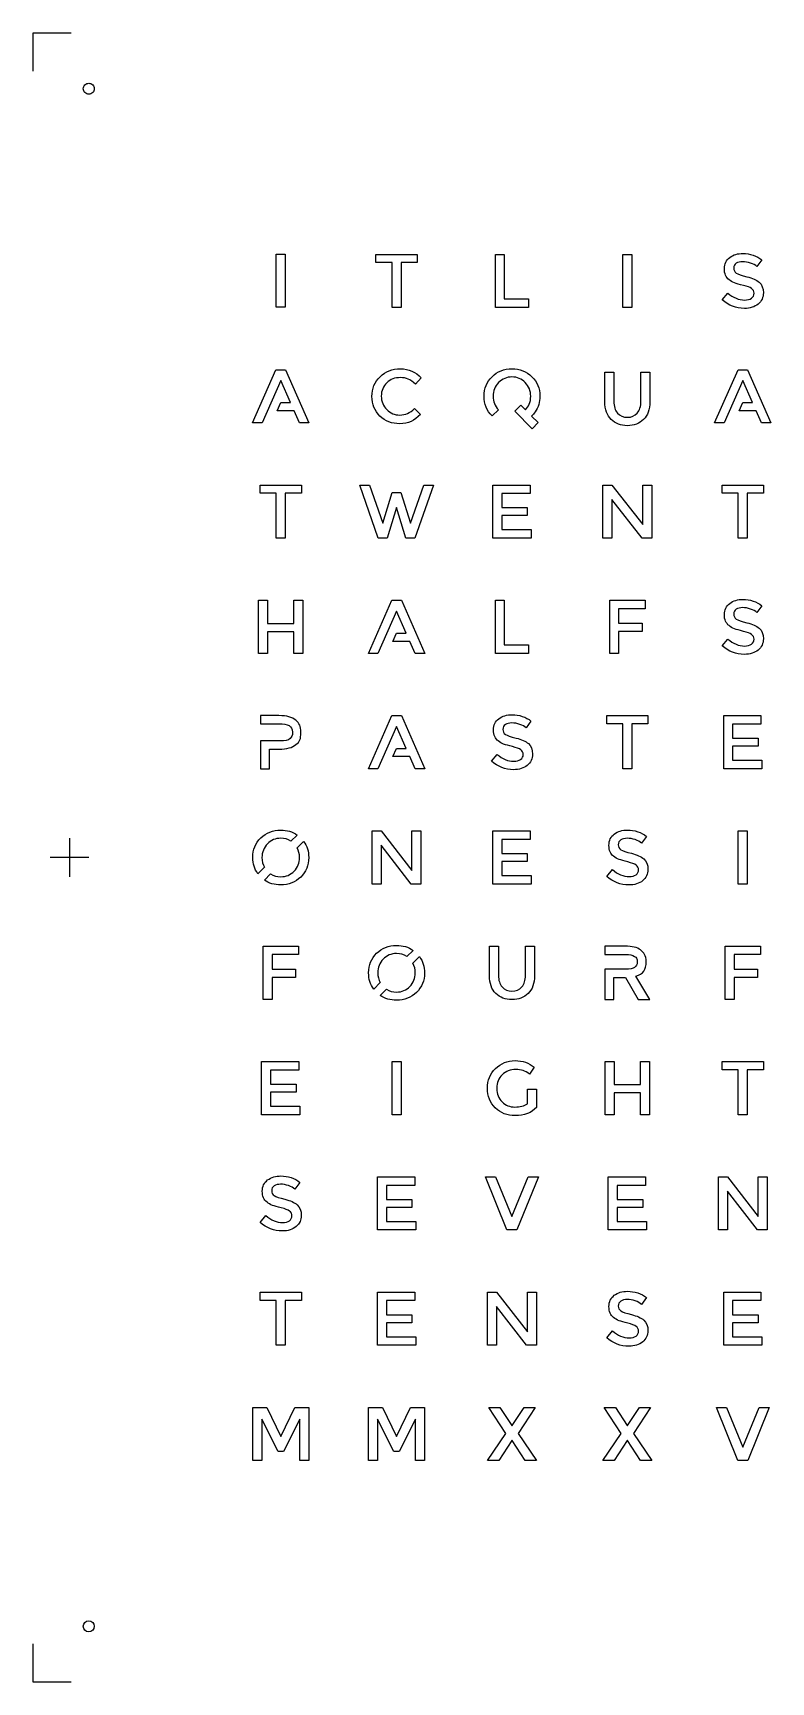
# Model space of a CAD drawing. Header units: millimetres. Extents: x 1 to 430, y 70 to 499.
# Drawn here: x 0.6 to 192.5, y 70.4 to 499.4 of the extents above; entities that cross this region are included whole.
import ezdxf

# ---------------------------------------------------------------- set-up
doc = ezdxf.new("R2010")
doc.units = ezdxf.units.MM
doc.layers.add('Layer_1', color=7, linetype='CONTINUOUS')

msp = doc.modelspace()

# ---------------------------------------------------------------- linework, layer by layer
at = {"layer": 'Layer_1', "color": 5}
for points in [[(0.632, 489.418), (0.632, 499.368), (10.582, 499.368)], [(190.06134, 440.359845), (188.81673, 438.601597)], [(179.78842, 429.948644), (181.25034, 431.706892)], [(101.52325, 409.638855), (100.04158, 408.018896)], [(149.28462, 403.405248), (149.28462, 411.149443), (151.61578, 411.149443), (151.61578, 403.504026)], [(158.64877, 403.504026), (158.64877, 411.149443), (160.97994, 411.149443), (160.97994, 403.405248)], [(99.824271, 401.677348), (101.3257, 400.136411)], [(119.95628, 399.761), (121.65526, 401.321747)], [(130.24905, 399.70891), (131.92327, 398.00312), (130.39735, 396.3643), (125.90665, 400.9397), (127.43257, 402.578518), (128.62527, 401.363324)], [(190.06134, 350.35988), (188.81673, 348.60163)], [(179.78842, 339.94868), (181.25034, 341.70693)], [(64.540296, 321.77245), (59.798946, 321.77245), (59.798946, 319.6586), (64.500786, 319.6586)], [(130.06124, 320.35993), (128.81664, 318.60168)], [(64.836626, 315.18537), (59.798946, 315.18537), (59.798946, 307.96328)], [(59.798946, 307.96329), (62.130116, 307.96329), (62.130116, 313.07152), (64.579806, 313.07152)], [(119.78833, 309.94873), (121.25025, 311.70698)], [(10.107004, 289.86783), (10.107004, 279.86783)], [(69.306226, 290.71232), (67.677016, 289.10189)], [(69.270086, 287.38602), (70.982576, 289.07237)], [(160.06129, 290.35988), (158.81669, 288.60163)], [(15.107004, 284.86783), (5.107004, 284.86783)], [(60.794956, 282.33096), (59.084486, 280.64659)], [(60.762286, 279.0081), (62.394916, 280.62191)], [(149.78838, 279.94868), (151.25029, 281.70693)], [(119.28457, 254.09732), (119.28457, 261.84151), (121.61574, 261.84151), (121.61574, 254.1961)], [(128.64873, 254.1961), (128.64873, 261.84151), (130.97989, 261.84151), (130.97989, 254.09732)], [(154.42186, 261.77236), (149.2854, 261.77236), (149.2854, 259.65851), (154.5799, 259.65851)], [(99.406266, 260.71228), (97.777056, 259.10185)], [(99.370126, 257.38598), (101.08262, 259.07233)], [(154.52064, 255.77794), (149.2854, 255.77794), (149.2854, 247.9632)], [(149.2854, 247.9632), (151.61656, 247.9632), (151.61656, 253.66409), (154.67868, 253.66409), (157.97787, 247.9632), (160.94121, 247.9632), (157.32593, 254.03945)], [(90.894996, 252.33092), (89.184526, 250.64655)], [(90.862325, 249.00806), (92.494956, 250.62187)], [(130.89098, 230.28091), (129.64638, 228.5029)], [(129.192, 224.59129), (131.52316, 224.59129), (131.52316, 219.86971)], [(129.192, 220.79822), (129.192, 224.59129)], [(69.961287, 200.35987), (68.716685, 198.60162)], [(59.688375, 189.94867), (61.15029, 191.70692)], [(160.06129, 170.35996), (158.81669, 168.60171)], [(149.78838, 159.94876), (151.25029, 161.70701)], [(10.582, 70.369), (0.632, 70.369), (0.632, 80.319)]]:
    msp.add_lwpolyline(points, dxfattribs=at)
for points in [[(16.560806, 484.867821)], [(63.866702, 441.822378), (66.197863, 441.822378), (66.197863, 428.013214), (63.866702, 428.013214)], [(96.297902, 439.638786), (96.297902, 427.963226), (93.966741, 427.963226), (93.966741, 439.638786), (89.778554, 439.638786), (89.778554, 441.772391), (100.48609, 441.772391), (100.48609, 439.638786)], [(120.81565, 427.963211), (120.81565, 441.772375), (123.14681, 441.772375), (123.14681, 430.175838), (129.44884, 430.175838), (129.44884, 427.963211)], [(153.96671, 441.772375), (156.29787, 441.772375), (156.29787, 427.963211), (153.96671, 427.963211)], [(185.08292, 439.865955)], [(65.03213, 403.257812), (67.54131, 403.257812), (65.03236, 408.947712), (60.19192, 397.963311), (57.70302, 397.963311), (63.78775, 411.772475), (66.27695, 411.772475), (72.36168, 397.963311), (69.87247, 397.963311), (68.48958, 401.104451), (64.08387, 401.104451)], [(185.13213, 403.257812), (187.64131, 403.257812), (185.13236, 408.947712), (180.29192, 397.963311), (177.80302, 397.963311), (183.88775, 411.772475), (186.37695, 411.772475), (192.46168, 397.963311), (189.97247, 397.963311), (188.58958, 401.104451), (184.18387, 401.104451)], [(95.932418, 399.97837)], [(152.56405, 400.501175)], [(66.19785, 379.63877), (66.19785, 367.96321), (63.866689, 367.96321), (63.866689, 379.63877), (59.678502, 379.63877), (59.678502, 381.77238), (70.386037, 381.77238), (70.386037, 379.63877)], [(98.732067, 371.83531), (102.20905, 381.77238), (104.71801, 381.77238), (99.89765, 367.96321), (97.586243, 367.96321), (95.132314, 375.95934), (92.678384, 367.96321), (90.366979, 367.96321), (85.546613, 381.77238), (88.055574, 381.77238), (91.53256, 371.83531), (94.011559, 379.82851), (96.253067, 379.82851)], [(129.86371, 381.77238), (129.86371, 379.5795), (122.49487, 379.5795), (122.49487, 375.92472), (129.11299, 375.92472), (129.11299, 373.85038), (122.49487, 373.85038), (122.49487, 370.15608), (130.10077, 370.15608), (130.10077, 367.96321), (120.16371, 367.96321), (120.16371, 381.77238)], [(159.14268, 381.77238), (161.47384, 381.77238), (161.47384, 367.96321), (158.94512, 367.96321), (151.1219, 378.03857), (151.1219, 367.96321), (148.79074, 367.96321), (148.79074, 381.77238), (151.1219, 381.77238), (159.14268, 371.45995)], [(186.29789, 379.63877), (186.29789, 367.96321), (183.96673, 367.96321), (183.96673, 379.63877), (179.77855, 379.63877), (179.77855, 381.77238), (190.48608, 381.77238), (190.48608, 379.63877)], [(59.273528, 337.96326), (59.273528, 351.77242), (61.604689, 351.77242), (61.604689, 345.78647), (68.459882, 345.78647), (68.459882, 351.77242), (70.791043, 351.77242), (70.791043, 337.96326), (68.459882, 337.96326), (68.459882, 343.61336), (61.604689, 343.61336), (61.604689, 337.96326)], [(95.13213, 343.257712), (97.64131, 343.257712), (95.13236, 348.947612), (90.29192, 337.963211), (87.80302, 337.963211), (93.88775, 351.772375), (96.37695, 351.772375), (102.46168, 337.963211), (99.97247, 337.963211), (98.58958, 341.104351), (94.18387, 341.104351)], [(120.81565, 337.96326), (120.81565, 351.77242), (123.14681, 351.77242), (123.14681, 340.17588), (129.44884, 340.17588), (129.44884, 337.96326)], [(152.86038, 349.59931), (152.86038, 345.80623), (158.98462, 345.80623), (158.98462, 343.65287), (152.86038, 343.65287), (152.86038, 337.96326), (150.52922, 337.96326), (150.52922, 351.77242), (159.73533, 351.77242), (159.71553, 349.59931)], [(185.08292, 349.86599)], [(95.13213, 313.257712), (97.64131, 313.257712), (95.13236, 318.947612), (90.29192, 307.963211), (87.80302, 307.963211), (93.88775, 321.772375), (96.37695, 321.772375), (102.46168, 307.963211), (99.97247, 307.963211), (98.58958, 311.104351), (94.18387, 311.104351)], [(156.29785, 319.63885), (156.29785, 307.96329), (153.96669, 307.96329), (153.96669, 319.63885), (149.7785, 319.63885), (149.7785, 321.77245), (160.48604, 321.77245), (160.48604, 319.63885)], [(189.86379, 321.77245), (189.86379, 319.57958), (182.49495, 319.57958), (182.49495, 315.92479), (189.11308, 315.92479), (189.11308, 313.85046), (182.49495, 313.85046), (182.49495, 310.15616), (190.10086, 310.15616), (190.10086, 307.96329), (180.16379, 307.96329), (180.16379, 321.77245)], [(125.08283, 319.86604)], [(99.142709, 291.77241), (101.47387, 291.77241), (101.47387, 277.96324), (98.945153, 277.96324), (91.121935, 288.0386), (91.121935, 277.96324), (88.790774, 277.96324), (88.790774, 291.77241), (91.121935, 291.77241), (99.142709, 281.45998)], [(129.86371, 291.77241), (129.86371, 289.57953), (122.49487, 289.57953), (122.49487, 285.92475), (129.11299, 285.92475), (129.11299, 283.85041), (122.49487, 283.85041), (122.49487, 280.15611), (130.10077, 280.15611), (130.10077, 277.96324), (120.16371, 277.96324), (120.16371, 291.77241)], [(183.96675, 291.77241), (186.29791, 291.77241), (186.29791, 277.96324), (183.96675, 277.96324)], [(65.032266, 289.87587)], [(155.08288, 289.86599)], [(65.032266, 279.85979)], [(62.760378, 259.59926), (62.760378, 255.80618), (68.884614, 255.80618), (68.884614, 253.65282), (62.760378, 253.65282), (62.760378, 247.96321), (60.429217, 247.96321), (60.429217, 261.77238), (69.635327, 261.77238), (69.615567, 259.59926)], [(182.86043, 259.59926), (182.86043, 255.80618), (188.98467, 255.80618), (188.98467, 253.65282), (182.86043, 253.65282), (182.86043, 247.96321), (180.52927, 247.96321), (180.52927, 261.77238), (189.73538, 261.77238), (189.71558, 259.59926)], [(95.132305, 259.87583)], [(95.132305, 249.85975)], [(122.564, 251.19324)], [(69.76375, 231.77245), (69.76375, 229.57958), (62.394911, 229.57958), (62.394911, 225.92479), (69.013037, 225.92479), (69.013037, 223.85046), (62.394911, 223.85046), (62.394911, 220.15616), (70.000817, 220.15616), (70.000817, 217.96329), (60.06375, 217.96329), (60.06375, 231.77245)], [(93.966746, 231.77245), (96.297907, 231.77245), (96.297907, 217.96329), (93.966746, 217.96329)], [(149.37352, 217.96329), (149.37352, 231.77245), (151.70468, 231.77245), (151.70468, 225.7865), (158.55988, 225.7865), (158.55988, 231.77245), (160.89104, 231.77245), (160.89104, 217.96329), (158.55988, 217.96329), (158.55988, 223.61339), (151.70468, 223.61339), (151.70468, 217.96329)], [(186.29789, 229.63885), (186.29789, 217.96329), (183.96673, 217.96329), (183.96673, 229.63885), (179.77855, 229.63885), (179.77855, 231.77245), (190.48608, 231.77245), (190.48608, 229.63885)], [(99.86379, 201.77242), (99.86379, 199.57955), (92.494952, 199.57955), (92.494952, 195.92476), (99.113078, 195.92476), (99.113078, 193.85043), (92.494952, 193.85043), (92.494952, 190.15613), (100.10086, 190.15613), (100.10086, 187.96326), (90.163791, 187.96326), (90.163791, 201.77242)], [(126.4361, 187.96326), (123.82836, 187.96326), (118.27704, 201.77242), (120.88478, 201.77242), (125.13223, 191.46), (129.37969, 201.77242), (131.98743, 201.77242)], [(159.86374, 201.77242), (159.86374, 199.57955), (152.49491, 199.57955), (152.49491, 195.92476), (159.11303, 195.92476), (159.11303, 193.85043), (152.49491, 193.85043), (152.49491, 190.15613), (160.10081, 190.15613), (160.10081, 187.96326), (150.16374, 187.96326), (150.16374, 201.77242)], [(189.14271, 201.77242), (191.47387, 201.77242), (191.47387, 187.96326), (188.94515, 187.96326), (181.12194, 198.03861), (181.12194, 187.96326), (178.79077, 187.96326), (178.79077, 201.77242), (181.12194, 201.77242), (189.14271, 191.46)], [(64.982876, 199.86598)], [(66.197846, 169.63891), (66.197846, 157.96335), (63.866685, 157.96335), (63.866685, 169.63891), (59.678498, 169.63891), (59.678498, 171.77251), (70.386033, 171.77251), (70.386033, 169.63891)], [(99.86379, 171.77251), (99.86379, 169.57964), (92.494952, 169.57964), (92.494952, 165.92486), (99.113078, 165.92486), (99.113078, 163.85052), (92.494952, 163.85052), (92.494952, 160.15622), (100.10086, 160.15622), (100.10086, 157.96335), (90.163791, 157.96335), (90.163791, 171.77251)], [(129.14262, 171.77251), (131.47379, 171.77251), (131.47379, 157.96335), (128.94507, 157.96335), (121.12185, 168.0387), (121.12185, 157.96335), (118.79069, 157.96335), (118.79069, 171.77251), (121.12185, 171.77251), (129.14262, 161.46009)], [(189.86379, 171.77251), (189.86379, 169.57964), (182.49495, 169.57964), (182.49495, 165.92486), (189.11308, 165.92486), (189.11308, 163.85052), (182.49495, 163.85052), (182.49495, 160.15622), (190.10086, 160.15622), (190.10086, 157.96335), (180.16379, 157.96335), (180.16379, 171.77251)], [(155.08288, 169.86607)], [(68.681401, 141.77245), (72.296681, 141.77245), (72.296681, 127.96328), (69.965511, 127.96328), (69.965511, 138.74983), (65.728201, 130.3273), (64.318951, 130.3273), (60.099021, 138.74983), (60.099021, 127.96328), (57.767851, 127.96328), (57.767851, 141.77245), (61.402881, 141.77245), (65.042211, 134.20089)], [(98.781446, 141.77245), (102.39673, 141.77245), (102.39673, 127.96328), (100.06556, 127.96328), (100.06556, 138.74983), (95.828246, 130.3273), (94.418996, 130.3273), (90.199066, 138.74983), (90.199066, 127.96328), (87.867896, 127.96328), (87.867896, 141.77245), (91.502926, 141.77245), (95.142256, 134.20089)], [(128.57959, 127.96328), (125.18162, 133.159), (125.08282, 133.159), (121.68486, 127.96328), (118.78079, 127.96328), (123.52213, 135.05554), (119.11663, 141.77245), (122.00095, 141.77245), (125.08282, 137.11012), (125.18162, 137.11012), (128.2635, 141.77245), (131.14781, 141.77245), (126.74231, 135.05554), (131.48366, 127.96328)], [(158.57963, 127.96328), (155.18166, 133.159), (155.08286, 133.159), (151.6849, 127.96328), (148.78083, 127.96328), (153.52217, 135.05554), (149.11667, 141.77245), (152.00099, 141.77245), (155.08286, 137.11012), (155.18166, 137.11012), (158.26354, 141.77245), (161.14785, 141.77245), (156.74235, 135.05554), (161.4837, 127.96328)], [(186.43619, 127.96328), (183.82845, 127.96328), (178.27712, 141.77245), (180.88487, 141.77245), (185.13231, 131.46003), (189.37977, 141.77245), (191.9875, 141.77245)], [(16.560806, 84.86823)]]:
    msp.add_lwpolyline(points, close=True, dxfattribs=at)
for points in [[(13.703664, 484.867821), (13.703664, 485.246702), (13.854174, 485.610064), (14.122083, 485.877973)], [(14.122083, 483.857669), (13.854174, 484.125578), (13.703664, 484.48894), (13.703664, 484.867821)], [(14.122083, 485.877973), (14.389992, 486.145882), (14.753354, 486.296392), (15.132235, 486.296392)], [(15.132235, 486.296392), (15.511116, 486.296392), (15.874478, 486.145882), (16.142387, 485.877973)], [(16.142387, 485.877973), (16.410296, 485.610064), (16.560806, 485.246702), (16.560806, 484.867821)], [(16.560806, 484.867821), (16.560806, 484.48894), (16.410296, 484.125578), (16.142387, 483.857669)], [(15.132235, 483.43925), (14.753354, 483.43925), (14.389992, 483.58976), (14.122083, 483.857669)], [(16.142387, 483.857669), (15.874478, 483.58976), (15.511116, 483.43925), (15.132235, 483.43925)], [(181.72447, 440.972269), (182.65957, 441.6703), (183.81198, 442.019315), (185.1817, 442.019315)], [(185.1817, 442.019315), (186.06412, 442.019315), (186.939953, 441.874441), (187.8092, 441.584692)], [(180.34158, 438.028684), (180.34158, 439.306213), (180.802543, 440.287408), (181.72447, 440.972269)], [(181.56643, 435.183878), (180.749863, 435.802887), (180.34158, 436.751155), (180.34158, 438.028684)], [(183.42345, 439.451087), (182.98883, 439.174509), (182.77152, 438.753056), (182.77152, 438.186729)], [(182.77152, 438.186729), (182.77152, 437.633572), (182.98883, 437.205534), (183.42345, 436.902615)], [(185.08292, 439.865955), (184.411233, 439.865955), (183.858077, 439.727666), (183.42345, 439.451087)], [(187.15726, 439.510354), (186.459233, 439.747421), (185.767787, 439.865955), (185.08292, 439.865955)], [(188.81673, 438.601597), (188.40845, 438.970368), (187.855293, 439.273287), (187.15726, 439.510354)], [(187.8092, 441.584692), (188.678447, 441.294943), (189.42916, 440.886661), (190.06134, 440.359845)], [(182.96908, 434.373898), (182.44226, 434.584625), (181.97471, 434.854618), (181.56643, 435.183878)], [(185.28048, 433.702208), (184.26636, 433.952445), (183.495893, 434.176342), (182.96908, 434.373898)], [(183.42345, 436.902615), (183.858077, 436.612866), (184.780007, 436.296777), (186.18924, 435.954346)], [(187.41409, 432.892228), (187.005803, 433.195147), (186.2946, 433.465141), (185.28048, 433.702208)], [(186.18924, 435.954346), (187.61164, 435.611916), (188.678443, 435.131196), (189.38965, 434.512187)], [(189.38965, 434.512187), (190.114017, 433.893178), (190.4762, 432.977836), (190.4762, 431.766159)], [(185.5373, 427.716261), (183.377353, 427.716261), (181.46106, 428.460389), (179.78842, 429.948644)], [(181.25034, 431.706892), (182.6464, 430.495215), (184.095143, 429.889377), (185.59657, 429.889377)], [(185.59657, 429.889377), (186.347283, 429.889377), (186.93995, 430.047422), (187.37457, 430.363511)], [(187.37457, 430.363511), (187.822363, 430.692771), (188.04626, 431.120809), (188.04626, 431.647625)], [(188.04626, 431.647625), (188.04626, 432.187612), (187.835537, 432.602479), (187.41409, 432.892228)], [(190.4762, 431.766159), (190.4762, 430.567652), (190.021823, 429.593043), (189.11307, 428.84233)], [(189.11307, 428.84233), (188.20431, 428.091617), (187.012387, 427.716261), (185.5373, 427.716261)], [(90.835473, 409.954944), (92.244706, 411.324666), (94.016125, 412.009527), (96.14973, 412.009527)], [(96.14973, 412.009527), (98.296505, 412.009527), (100.087678, 411.219303), (101.52325, 409.638855)], [(119.95628, 409.954894), (121.35234, 411.324616), (123.07766, 412.009477), (125.13224, 412.009477)], [(125.13224, 412.009477), (127.18683, 412.009477), (128.91215, 411.324616), (130.30821, 409.954894)], [(88.74138, 404.818488), (88.74138, 406.873071), (89.439411, 408.585223), (90.835473, 409.954944)], [(92.593722, 408.354741), (91.645453, 407.459154), (91.171318, 406.306744), (91.171318, 404.897511)], [(96.110218, 409.717877), (94.714156, 409.717877), (93.541991, 409.263498), (92.593722, 408.354741)], [(98.164801, 409.342521), (97.585303, 409.592758), (96.900442, 409.717877), (96.110218, 409.717877)], [(100.04158, 408.018896), (99.383062, 408.651075), (98.757469, 409.092283), (98.164801, 409.342521)], [(117.86218, 404.85795), (117.86218, 406.899362), (118.56021, 408.598343), (119.95628, 409.954894)], [(121.65524, 408.414009), (120.72014, 407.439399), (120.25259, 406.254063), (120.25259, 404.858001)], [(125.13222, 409.875923), (123.7625, 409.875923), (122.60351, 409.388618), (121.65524, 408.414009)], [(128.58945, 408.414009), (127.65436, 409.388618), (126.50195, 409.875923), (125.13222, 409.875923)], [(130.01186, 404.858001), (130.01186, 406.254063), (129.53772, 407.439399), (128.58945, 408.414009)], [(130.30821, 409.954894), (131.70428, 408.598343), (132.40231, 406.905947), (132.40231, 404.877705)], [(90.795962, 399.72154), (89.426241, 401.064923), (88.74138, 402.763906), (88.74138, 404.818488)], [(91.171318, 404.897511), (91.171318, 403.501448), (91.638867, 402.329283), (92.573966, 401.381014)], [(119.95628, 399.761), (118.56021, 401.130725), (117.86218, 402.829708), (117.86218, 404.85795)], [(120.25259, 404.858001), (120.25259, 403.475109), (120.72014, 402.296358), (121.65524, 401.321748)], [(128.62527, 401.363324), (129.42061, 402.180004), (130.01186, 403.282187), (130.01186, 404.858001)], [(132.40231, 404.877705), (132.40231, 403.336768), (131.98744, 401.967047), (131.1577, 400.76854)], [(150.92433, 398.80219), (149.83119, 399.882165), (149.28462, 401.416517), (149.28462, 403.405248)], [(151.61578, 403.504026), (151.61578, 402.239667), (151.93187, 401.238717), (152.56405, 400.501175)], [(157.70051, 400.501175), (158.332683, 401.238717), (158.64877, 402.239667), (158.64877, 403.504026)], [(160.97994, 403.405248), (160.97994, 401.416517), (160.433367, 399.882165), (159.34022, 398.80219)], [(95.991685, 397.70647), (93.910762, 397.70647), (92.178854, 398.37816), (90.795962, 399.72154)], [(92.573966, 401.381014), (93.522235, 400.445918), (94.641719, 399.97837), (95.932418, 399.97837)], [(95.932418, 399.97837), (96.735813, 399.97837), (97.427259, 400.110073), (98.006756, 400.373478)], [(101.3257, 400.136411), (99.863783, 398.51645), (98.085778, 397.70647), (95.991685, 397.70647)], [(98.006756, 400.373478), (98.586253, 400.650057), (99.192092, 401.08468), (99.824271, 401.677348)], [(131.1577, 400.76854), (130.88059, 400.372658), (130.57133, 400.018224), (130.24905, 399.70891)], [(152.56405, 400.501175), (153.19623, 399.763632), (154.052307, 399.39486), (155.13228, 399.39486)], [(155.13228, 399.39486), (156.212253, 399.39486), (157.06833, 399.763632), (157.70051, 400.501175)], [(155.13228, 397.20199), (153.420127, 397.20199), (152.017477, 397.73539), (150.92433, 398.80219)], [(159.34022, 398.80219), (158.24708, 397.73539), (156.844433, 397.20199), (155.13228, 397.20199)], [(181.72447, 350.97231), (182.65957, 351.670337), (183.81198, 352.01935), (185.1817, 352.01935)], [(185.1817, 352.01935), (186.06412, 352.01935), (186.939953, 351.874477), (187.8092, 351.58473)], [(180.34158, 348.02872), (180.34158, 349.306253), (180.802543, 350.28745), (181.72447, 350.97231)], [(181.56643, 345.18392), (180.749863, 345.802927), (180.34158, 346.751193), (180.34158, 348.02872)], [(183.42345, 349.45113), (182.98883, 349.17455), (182.77152, 348.753097), (182.77152, 348.18677)], [(182.77152, 348.18677), (182.77152, 347.63361), (182.98883, 347.20557), (183.42345, 346.90265)], [(185.08292, 349.86599), (184.411233, 349.86599), (183.858077, 349.727703), (183.42345, 349.45113)], [(187.15726, 349.51039), (186.459233, 349.747457), (185.767787, 349.86599), (185.08292, 349.86599)], [(188.81673, 348.60163), (188.40845, 348.970403), (187.855293, 349.273323), (187.15726, 349.51039)], [(187.8092, 351.58473), (188.678447, 351.294983), (189.42916, 350.8867), (190.06134, 350.35988)], [(182.96908, 344.37394), (182.44226, 344.584667), (181.97471, 344.85466), (181.56643, 345.18392)], [(185.28048, 343.70225), (184.26636, 343.952483), (183.495893, 344.17638), (182.96908, 344.37394)], [(183.42345, 346.90265), (183.858077, 346.612903), (184.780007, 346.296813), (186.18924, 345.95438)], [(187.41409, 342.89227), (187.005803, 343.19519), (186.2946, 343.465183), (185.28048, 343.70225)], [(186.18924, 345.95438), (187.61164, 345.611953), (188.678443, 345.131237), (189.38965, 344.51223)], [(189.38965, 344.51223), (190.114017, 343.893217), (190.4762, 342.977873), (190.4762, 341.7662)], [(185.5373, 337.7163), (183.377353, 337.7163), (181.46106, 338.460427), (179.78842, 339.94868)], [(181.25034, 341.70693), (182.6464, 340.495257), (184.095143, 339.88942), (185.59657, 339.88942)], [(185.59657, 339.88942), (186.347283, 339.88942), (186.93995, 340.047463), (187.37457, 340.36355)], [(187.37457, 340.36355), (187.822363, 340.69281), (188.04626, 341.120847), (188.04626, 341.64766)], [(188.04626, 341.64766), (188.04626, 342.187647), (187.835537, 342.602517), (187.41409, 342.89227)], [(190.4762, 341.7662), (190.4762, 340.567693), (190.021823, 339.593083), (189.11307, 338.84237)], [(189.11307, 338.84237), (188.20431, 338.091657), (187.012387, 337.7163), (185.5373, 337.7163)], [(68.923596, 320.56736), (67.962156, 321.37076), (66.634386, 321.77245), (64.540296, 321.77245)], [(121.72438, 320.97235), (122.65948, 321.670383), (123.81189, 322.0194), (125.18161, 322.0194)], [(125.18161, 322.0194), (126.06403, 322.0194), (126.939863, 321.874527), (127.80911, 321.58478)], [(64.500786, 319.6586), (65.765146, 319.6586), (66.593926, 319.5612), (67.186596, 319.16607)], [(67.186596, 319.16607), (67.779266, 318.77097), (68.075596, 318.42151), (68.075596, 317.46008)], [(68.075596, 317.46008), (68.075596, 316.5118), (67.938726, 316.31656), (67.464596, 315.81607)], [(70.265596, 317.38248), (70.265596, 319.05512), (69.885036, 319.76397), (68.923596, 320.56736)], [(120.34149, 318.02877), (120.34149, 319.306297), (120.802453, 320.28749), (121.72438, 320.97235)], [(121.56634, 315.18396), (120.749773, 315.802967), (120.34149, 316.751237), (120.34149, 318.02877)], [(123.42336, 319.45117), (122.98874, 319.17459), (122.77143, 318.753137), (122.77143, 318.18681)], [(122.77143, 318.18681), (122.77143, 317.633657), (122.98874, 317.20562), (123.42336, 316.9027)], [(125.08283, 319.86604), (124.411143, 319.86604), (123.857987, 319.72775), (123.42336, 319.45117)], [(127.15717, 319.51044), (126.459137, 319.747507), (125.76769, 319.86604), (125.08283, 319.86604)], [(128.81664, 318.60168), (128.40836, 318.970453), (127.855203, 319.273373), (127.15717, 319.51044)], [(127.80911, 321.58478), (128.678357, 321.295027), (129.429067, 320.886743), (130.06124, 320.35993)], [(64.579806, 313.07152), (66.608046, 313.07152), (68.008986, 313.46005), (68.983596, 314.2371)], [(67.464596, 315.81607), (67.003626, 315.32877), (66.127326, 315.18537), (64.836626, 315.18537)], [(68.983596, 314.2371), (69.971376, 315.01416), (70.265596, 315.70984), (70.265596, 317.38248)], [(122.96898, 314.37398), (122.442167, 314.584707), (121.97462, 314.8547), (121.56634, 315.18396)], [(125.28039, 313.70229), (124.26627, 313.95253), (123.4958, 314.176427), (122.96898, 314.37398)], [(123.42336, 316.9027), (123.857987, 316.612953), (124.779917, 316.296863), (126.18915, 315.95443)], [(127.41399, 312.89231), (127.00571, 313.19523), (126.29451, 313.465223), (125.28039, 313.70229)], [(126.18915, 315.95443), (127.61155, 315.611997), (128.67835, 315.131277), (129.38955, 314.51227)], [(129.38955, 314.51227), (130.113923, 313.893263), (130.47611, 312.97792), (130.47611, 311.76624)], [(125.53721, 307.71634), (123.377263, 307.71634), (121.46097, 308.46047), (119.78833, 309.94873)], [(121.25025, 311.70698), (122.64631, 310.4953), (124.095053, 309.88946), (125.59648, 309.88946)], [(125.59648, 309.88946), (126.347193, 309.88946), (126.93986, 310.047507), (127.37448, 310.3636)], [(127.37448, 310.3636), (127.822273, 310.69286), (128.04617, 311.120897), (128.04617, 311.64771)], [(128.04617, 311.64771), (128.04617, 312.187697), (127.835443, 312.602563), (127.41399, 312.89231)], [(130.47611, 311.76624), (130.47611, 310.567733), (130.021733, 309.593123), (129.11298, 308.84241)], [(129.11298, 308.84241), (128.20422, 308.091697), (127.012297, 307.71634), (125.53721, 307.71634)], [(59.856306, 289.9549), (61.252366, 291.32462), (62.977686, 292.00947), (65.032266, 292.00947)], [(65.032266, 292.00947), (66.664806, 292.00947), (68.089456, 291.57708), (69.306226, 290.71232)], [(151.72443, 290.97231), (152.659523, 291.670337), (153.811933, 292.01935), (155.18166, 292.01935)], [(155.18166, 292.01935), (156.064073, 292.01935), (156.939903, 291.874477), (157.80915, 291.58473)], [(57.762206, 284.85795), (57.762206, 286.89936), (58.460236, 288.59835), (59.856306, 289.9549)], [(61.555286, 288.41395), (60.620186, 287.43934), (60.152636, 286.25401), (60.152636, 284.85795)], [(65.032266, 289.87587), (63.662546, 289.87587), (62.503556, 289.38856), (61.555286, 288.41395)], [(67.677016, 289.10189), (66.910486, 289.61788), (66.028906, 289.87587), (65.032266, 289.87587)], [(70.982576, 289.07237), (71.862416, 287.88336), (72.302336, 286.47855), (72.302336, 284.85794)], [(150.34153, 288.02872), (150.34153, 289.306253), (150.802497, 290.28745), (151.72443, 290.97231)], [(151.56638, 285.18392), (150.749813, 285.802927), (150.34153, 286.751193), (150.34153, 288.02872)], [(153.42341, 289.45113), (152.988783, 289.17455), (152.77147, 288.753097), (152.77147, 288.18677)], [(152.77147, 288.18677), (152.77147, 287.63361), (152.988783, 287.20557), (153.42341, 286.90265)], [(155.08288, 289.86599), (154.411187, 289.86599), (153.85803, 289.727703), (153.42341, 289.45113)], [(157.15722, 289.51039), (156.459187, 289.747457), (155.76774, 289.86599), (155.08288, 289.86599)], [(158.81669, 288.60163), (158.408403, 288.970403), (157.855247, 289.273323), (157.15722, 289.51039)], [(157.80915, 291.58473), (158.678397, 291.294983), (159.42911, 290.8867), (160.06129, 290.35988)], [(59.084486, 280.64659), (58.202966, 281.84246), (57.762206, 283.24626), (57.762206, 284.85795)], [(60.152636, 284.85795), (60.152636, 283.92214), (60.366746, 283.0798), (60.794956, 282.33096)], [(68.489496, 281.32169), (69.437766, 282.29631), (69.911906, 283.47505), (69.911906, 284.85794)], [(69.911906, 284.85794), (69.911906, 285.79572), (69.697966, 286.63841), (69.270086, 287.38602)], [(72.302336, 284.85794), (72.302336, 282.8297), (71.604306, 281.13072), (70.208236, 279.761)], [(152.96903, 284.37394), (152.442217, 284.584667), (151.974667, 284.85466), (151.56638, 285.18392)], [(155.28043, 283.70225), (154.26631, 283.952483), (153.495843, 284.17638), (152.96903, 284.37394)], [(153.42341, 286.90265), (153.85803, 286.612903), (154.779957, 286.296813), (156.18919, 285.95438)], [(157.41404, 282.89227), (157.00576, 283.19519), (156.294557, 283.465183), (155.28043, 283.70225)], [(156.18919, 285.95438), (157.611597, 285.611953), (158.6784, 285.131237), (159.3896, 284.51223)], [(159.3896, 284.51223), (160.113973, 283.893217), (160.47616, 282.977873), (160.47616, 281.7662)], [(65.032266, 277.72617), (63.401516, 277.72617), (61.978186, 278.15349), (60.762286, 279.0081)], [(62.394916, 280.62191), (63.164176, 280.11382), (64.043286, 279.85978), (65.032266, 279.85979)], [(65.032266, 279.85979), (66.401996, 279.85979), (67.554406, 280.34709), (68.489496, 281.32169)], [(70.208236, 279.761), (68.812176, 278.40445), (67.086856, 277.72617), (65.032266, 277.72617)], [(155.53726, 277.7163), (153.377313, 277.7163), (151.46102, 278.460427), (149.78838, 279.94868)], [(151.25029, 281.70693), (152.646357, 280.495257), (154.0951, 279.88942), (155.59652, 279.88942)], [(155.59652, 279.88942), (156.347233, 279.88942), (156.939903, 280.047463), (157.37453, 280.36355)], [(157.37453, 280.36355), (157.822323, 280.69281), (158.04622, 281.120847), (158.04622, 281.64766)], [(158.04622, 281.64766), (158.04622, 282.187647), (157.835493, 282.602517), (157.41404, 282.89227)], [(160.47616, 281.7662), (160.47616, 280.567693), (160.02178, 279.593083), (159.11302, 278.84237)], [(159.11302, 278.84237), (158.20426, 278.091657), (157.01234, 277.7163), (155.53726, 277.7163)], [(89.956345, 259.95486), (91.352406, 261.32458), (93.077725, 262.00943), (95.132305, 262.00943)], [(95.132305, 262.00943), (96.764846, 262.00943), (98.189496, 261.57704), (99.406266, 260.71228)], [(158.54562, 260.80598), (157.63686, 261.51718), (156.52912, 261.77236), (154.42186, 261.77236)], [(87.862245, 254.85791), (87.862245, 256.89932), (88.560276, 258.59831), (89.956345, 259.95486)], [(91.655326, 258.41391), (90.720225, 257.4393), (90.252676, 256.25397), (90.252676, 254.85791)], [(95.132305, 259.87583), (93.762585, 259.87583), (92.603595, 259.38852), (91.655326, 258.41391)], [(97.777056, 259.10185), (97.010525, 259.61784), (96.128945, 259.87583), (95.132305, 259.87583)], [(101.08262, 259.07233), (101.96246, 257.88332), (102.40238, 256.47851), (102.40238, 254.8579)], [(154.5799, 259.65851), (155.83109, 259.65851), (156.50031, 259.48729), (156.98762, 259.14486)], [(156.98762, 259.14486), (157.4749, 258.8156), (157.71862, 258.62574), (157.71862, 257.71698)], [(157.71862, 257.71698), (157.71862, 256.82139), (157.48175, 256.69826), (157.00762, 256.28998)], [(157.32593, 254.03945), (159.31466, 254.63211), (160.00862, 255.53852), (160.00862, 257.817)], [(160.00862, 257.817), (160.00862, 259.38428), (159.45438, 260.09478), (158.54562, 260.80598)], [(89.184526, 250.64655), (88.303006, 251.84242), (87.862245, 253.24622), (87.862245, 254.85791)], [(90.252676, 254.85791), (90.252676, 253.9221), (90.466786, 253.07976), (90.894996, 252.33092)], [(98.589535, 251.32165), (99.537807, 252.29627), (100.01195, 253.47501), (100.01195, 254.8579)], [(100.01195, 254.8579), (100.01195, 255.79568), (99.798006, 256.63837), (99.370126, 257.38598)], [(102.40238, 254.8579), (102.40238, 252.82966), (101.70435, 251.13068), (100.30828, 249.76096)], [(120.92429, 249.49426), (119.831143, 250.574233), (119.28457, 252.108587), (119.28457, 254.09732)], [(121.61574, 254.1961), (121.61574, 252.93174), (121.931827, 251.930787), (122.564, 251.19324)], [(127.70046, 251.19324), (128.33264, 251.930787), (128.64873, 252.93174), (128.64873, 254.1961)], [(130.97989, 254.09732), (130.97989, 252.108587), (130.433317, 250.574233), (129.34017, 249.49426)], [(157.00762, 256.28998), (156.53349, 255.8817), (155.83768, 255.77794), (154.52064, 255.77794)], [(95.132305, 247.72613), (93.501555, 247.72613), (92.078226, 248.15345), (90.862325, 249.00806)], [(92.494956, 250.62187), (93.264216, 250.11378), (94.143326, 249.85974), (95.132305, 249.85975)], [(95.132305, 249.85975), (96.502036, 249.85975), (97.654445, 250.34705), (98.589535, 251.32165)], [(100.30828, 249.76096), (98.912216, 248.40441), (97.186896, 247.72613), (95.132305, 247.72613)], [(125.13223, 247.89406), (123.420077, 247.89406), (122.01743, 248.42746), (120.92429, 249.49426)], [(122.564, 251.19324), (123.19618, 250.4557), (124.052257, 250.08693), (125.13223, 250.08693)], [(125.13223, 250.08693), (126.212203, 250.08693), (127.06828, 250.4557), (127.70046, 251.19324)], [(129.34017, 249.49426), (128.24703, 248.42746), (126.844383, 247.89406), (125.13223, 247.89406)], [(120.83538, 229.96482), (122.244613, 231.33454), (123.943597, 232.0194), (125.93233, 232.0194)], [(125.93233, 232.0194), (127.921057, 232.0194), (129.57394, 231.439903), (130.89098, 230.28091)], [(118.74129, 224.82836), (118.74129, 226.88294), (119.43932, 228.595093), (120.83538, 229.96482)], [(122.59363, 228.36461), (121.645363, 227.469023), (121.17123, 226.28369), (121.17123, 224.80861)], [(126.11013, 229.72775), (124.714063, 229.72775), (123.541897, 229.27337), (122.59363, 228.36461)], [(128.00666, 229.45117), (127.466673, 229.635557), (126.834497, 229.72775), (126.11013, 229.72775)], [(129.64638, 228.5029), (129.106393, 228.963867), (128.55982, 229.279957), (128.00666, 229.45117)], [(120.79587, 219.73142), (119.42615, 221.0748), (118.74129, 222.77378), (118.74129, 224.82836)], [(121.17123, 224.80861), (121.17123, 223.34669), (121.632193, 222.167937), (122.55412, 221.27235)], [(125.93233, 217.71634), (123.890917, 217.71634), (122.178763, 218.388033), (120.79587, 219.73142)], [(122.55412, 221.27235), (123.476047, 220.389937), (124.588947, 219.94873), (125.89282, 219.94873)], [(125.89282, 219.94873), (127.20986, 219.94873), (128.309587, 220.231893), (129.192, 220.79822)], [(131.52316, 219.86971), (130.219293, 218.43413), (128.355683, 217.71634), (125.93233, 217.71634)], [(61.624424, 200.97229), (62.559523, 201.670323), (63.711933, 202.01934), (65.081654, 202.01934)], [(65.081654, 202.01934), (65.964071, 202.01934), (66.839902, 201.874463), (67.709149, 201.58471)], [(60.241532, 198.02871), (60.241532, 199.306237), (60.702496, 200.28743), (61.624424, 200.97229)], [(61.466379, 195.1839), (60.649814, 195.802907), (60.241532, 196.751177), (60.241532, 198.02871)], [(63.323406, 199.45111), (62.888783, 199.17453), (62.671471, 198.753077), (62.671471, 198.18675)], [(62.671471, 198.18675), (62.671471, 197.633597), (62.888783, 197.20556), (63.323406, 196.90264)], [(64.982876, 199.86598), (64.311186, 199.86598), (63.758029, 199.72769), (63.323406, 199.45111)], [(67.057214, 199.51038), (66.359183, 199.747447), (65.667737, 199.86598), (64.982876, 199.86598)], [(68.716685, 198.60162), (68.308402, 198.970393), (67.755245, 199.273313), (67.057214, 199.51038)], [(67.709149, 201.58471), (68.578396, 201.294963), (69.329108, 200.886683), (69.961287, 200.35987)], [(62.869027, 194.37392), (62.342211, 194.584647), (61.874662, 194.85464), (61.466379, 195.1839)], [(65.180432, 193.70223), (64.166311, 193.95247), (63.395843, 194.176367), (62.869027, 194.37392)], [(63.323406, 196.90264), (63.758029, 196.612887), (64.679957, 196.296797), (66.08919, 195.95437)], [(67.314037, 192.89225), (66.905754, 193.19517), (66.194553, 193.465163), (65.180432, 193.70223)], [(66.08919, 195.95437), (67.511593, 195.611937), (68.578396, 195.131217), (69.289597, 194.51221)], [(69.289597, 194.51221), (70.013969, 193.893203), (70.376155, 192.97786), (70.376155, 191.76618)], [(65.437255, 187.71628), (63.27731, 187.71628), (61.361016, 188.46041), (59.688375, 189.94867)], [(61.15029, 191.70692), (62.546352, 190.49524), (63.995096, 189.8894), (65.496522, 189.8894)], [(69.013019, 188.84235), (68.104261, 188.091637), (66.91234, 187.71628), (65.437255, 187.71628)], [(65.496522, 189.8894), (66.247235, 189.8894), (66.839903, 190.047443), (67.274526, 190.36353)], [(67.274526, 190.36353), (67.722319, 190.69279), (67.946216, 191.12083), (67.946216, 191.64765)], [(67.946216, 191.64765), (67.946216, 192.187637), (67.73549, 192.602503), (67.314037, 192.89225)], [(70.376155, 191.76618), (70.376155, 190.567673), (69.921776, 189.593063), (69.013019, 188.84235)], [(151.72443, 170.97238), (152.659523, 171.670413), (153.811933, 172.01943), (155.18166, 172.01943)], [(155.18166, 172.01943), (156.064073, 172.01943), (156.939903, 171.874557), (157.80915, 171.58481)], [(150.34153, 168.0288), (150.34153, 169.306327), (150.802497, 170.28752), (151.72443, 170.97238)], [(151.56638, 165.18399), (150.749813, 165.803003), (150.34153, 166.751273), (150.34153, 168.0288)], [(153.42341, 169.4512), (152.988783, 169.17462), (152.77147, 168.753167), (152.77147, 168.18684)], [(152.77147, 168.18684), (152.77147, 167.633687), (152.988783, 167.20565), (153.42341, 166.90273)], [(155.08288, 169.86607), (154.411187, 169.86607), (153.85803, 169.72778), (153.42341, 169.4512)], [(157.15722, 169.51047), (156.459187, 169.747537), (155.76774, 169.86607), (155.08288, 169.86607)], [(158.81669, 168.60171), (158.408403, 168.970483), (157.855247, 169.273403), (157.15722, 169.51047)], [(157.80915, 171.58481), (158.678397, 171.295057), (159.42911, 170.886773), (160.06129, 170.35996)], [(152.96903, 164.37401), (152.442217, 164.584737), (151.974667, 164.85473), (151.56638, 165.18399)], [(155.28043, 163.70232), (154.26631, 163.95256), (153.495843, 164.176457), (152.96903, 164.37401)], [(153.42341, 166.90273), (153.85803, 166.612983), (154.779957, 166.296893), (156.18919, 165.95446)], [(157.41404, 162.89234), (157.00576, 163.19526), (156.294557, 163.465253), (155.28043, 163.70232)], [(156.18919, 165.95446), (157.611597, 165.612027), (158.6784, 165.131307), (159.3896, 164.5123)], [(159.3896, 164.5123), (160.113973, 163.893293), (160.47616, 162.97795), (160.47616, 161.76627)], [(155.53726, 157.71638), (153.377313, 157.71638), (151.46102, 158.460507), (149.78838, 159.94876)], [(151.25029, 161.70701), (152.646357, 160.49533), (154.0951, 159.88949), (155.59652, 159.88949)], [(159.11302, 158.84244), (158.20426, 158.091733), (157.01234, 157.71638), (155.53726, 157.71638)], [(155.59652, 159.88949), (156.347233, 159.88949), (156.939903, 160.047537), (157.37453, 160.36363)], [(157.37453, 160.36363), (157.822323, 160.69289), (158.04622, 161.120927), (158.04622, 161.64774)], [(158.04622, 161.64774), (158.04622, 162.187727), (157.835493, 162.602593), (157.41404, 162.89234)], [(160.47616, 161.76627), (160.47616, 160.567763), (160.02178, 159.593153), (159.11302, 158.84244)], [(13.703664, 84.86823), (13.703665, 85.657208), (14.343257, 86.2968), (15.132235, 86.2968)], [(15.132235, 86.2968), (15.921213, 86.2968), (16.560805, 85.657208), (16.560806, 84.86823)], [(15.132235, 83.43966), (14.343257, 83.43966), (13.703665, 84.079252), (13.703664, 84.86823)], [(16.560806, 84.86823), (16.560805, 84.079252), (15.921213, 83.43966), (15.132235, 83.43966)]]:
    msp.add_open_spline(points, degree=3, dxfattribs=at)

doc.saveas('drawing.dxf')
